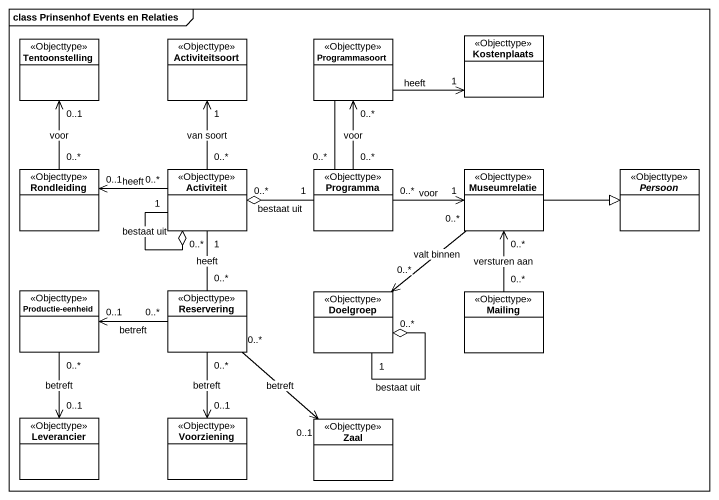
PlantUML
@startuml
mainframe class Prinsenhof Events en Relaties
hide circle
hide empty members
class Tentoonstelling <<Objecttype>>
class Activiteitsoort <<Objecttype>>
class Programmasoort <<Objecttype>>
class Kostenplaats <<Objecttype>>
class Rondleiding <<Objecttype>>
class Activiteit <<Objecttype>>
class Programma <<Objecttype>>
class Museumrelatie <<Objecttype>>
abstract class Persoon <<Objecttype>>
class "Productie-eenheid" as Productie_eenheid <<Objecttype>>
class Reservering <<Objecttype>>
class Doelgroep <<Objecttype>>
class Mailing <<Objecttype>>
class Leverancier <<Objecttype>>
class Voorziening <<Objecttype>>
class Zaal <<Objecttype>>
Rondleiding "0..*" -up-> "0..1" Tentoonstelling : voor
Activiteit "0..*" -up-> "1" Activiteitsoort : van soort
Activiteit "0..*" -left-> "0..1" Rondleiding : heeft
Activiteit "1" --o "0..*" Activiteit : bestaat uit
Activiteit "1" -- "0..*" Reservering : heeft
Programma "0..*" -up-> "0..*" Programmasoort : voor
Programma "0..*" -up-> "1" Kostenplaats : heeft
Programma "1" -left-o "0..*" Activiteit : bestaat uit
Museumrelatie "1" <-left- "0..*" Programma : voor
Museumrelatie -right-|> Persoon
Museumrelatie "0..*" --> "0..*" Doelgroep : valt binnen
Productie_eenheid "0..*" --> "0..1" Leverancier : betreft
Reservering "0..*" -left-> "0..1" Productie_eenheid : betreft
Reservering "0..*" --> "0..1" Voorziening : betreft
Reservering "0..*" --> "0..1" Zaal : betreft
Doelgroep "1" --o "0..*" Doelgroep : bestaat uit
Mailing "0..*" -up-> "0..*" Museumrelatie : versturen aan
@enduml
